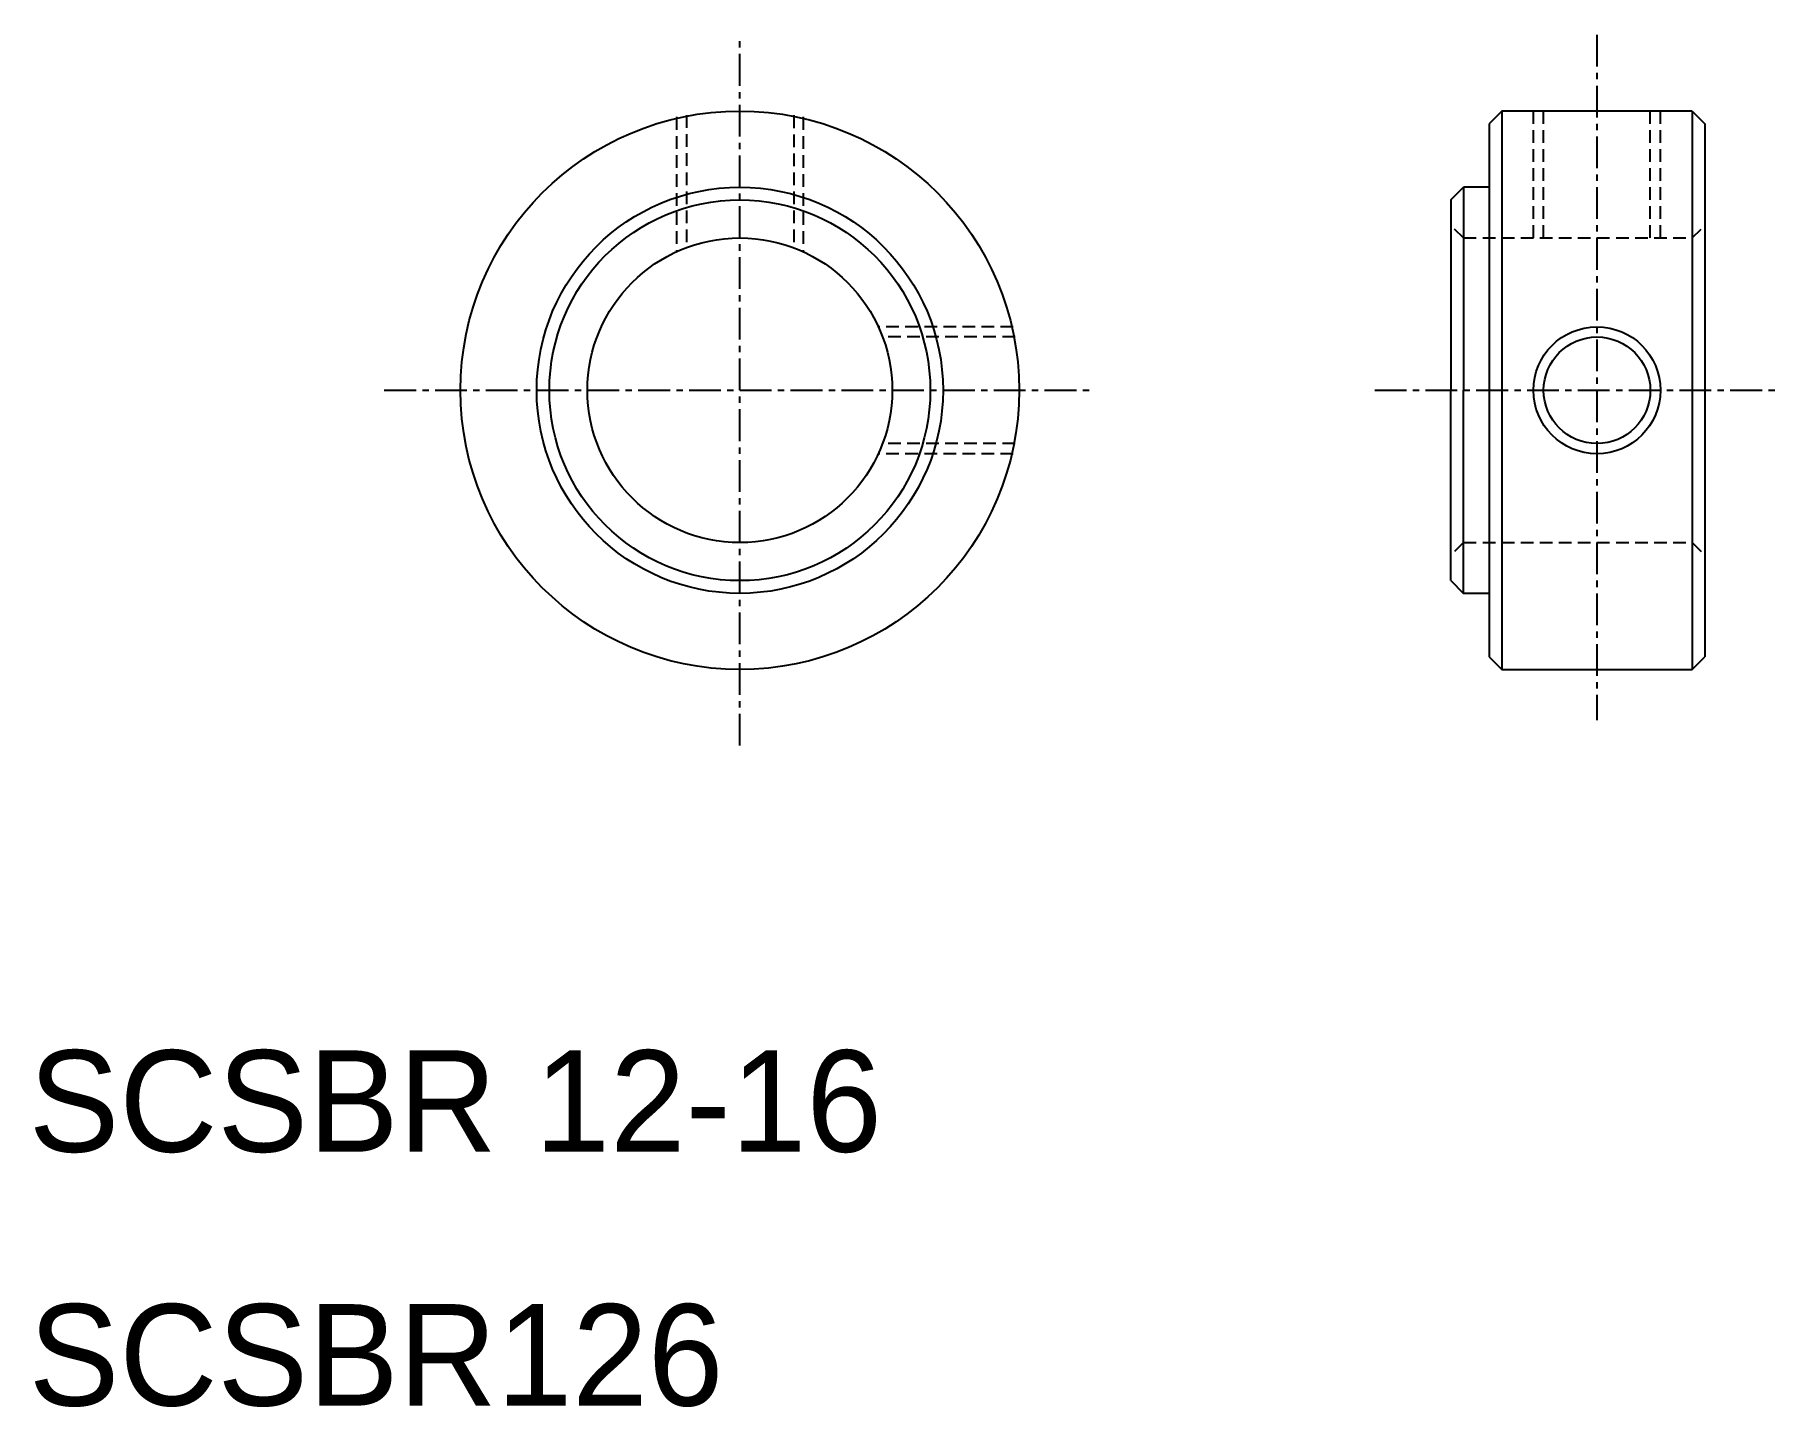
# Model space of a CAD drawing. Extents: x 10.2 to 79, y 9.9 to 64.
import ezdxf

# ---------------------------------------------------------------- set-up
doc = ezdxf.new("R2010")
doc.units = 0
doc.linetypes.add('CENTER', pattern=[2, 1.25, -0.25, 0.25, -0.25])
doc.linetypes.add('DASHED', pattern=[0.75, 0.5, -0.25])
doc.layers.get('0').update_dxf_attribs({"linetype": 'CONTINUOUS'})
doc.layers.add('CENTER', color=1, linetype='CENTER')

msp = doc.modelspace()

# ---------------------------------------------------------------- linework, layer by layer
at = {"color": 3, "linetype": 'DASHED'}
for p, q in [((35.5, 60.766), (35.5, 55.454)), ((35.9, 60.836), (35.9, 55.62)), ((40.125, 60.832), (40.125, 55.611)), ((40.5, 60.766), (40.5, 55.454)), ((69.25, 56), (69.25, 61)), ((69.65, 56), (69.65, 61)), ((73.85, 56), (73.85, 61)), ((74.25, 56), (74.25, 61)), ((66.5, 56), (66, 56.5)), ((75.5, 56), (76, 56.5)), ((66.5, 56), (75.5, 56)), ((48.766, 52.5), (43.454, 52.5)), ((48.836, 52.1), (43.62, 52.1)), ((48.766, 47.5), (43.454, 47.5)), ((48.836, 47.9), (43.62, 47.9)), ((66.5, 44), (66, 43.5)), ((66.5, 44), (75.5, 44)), ((75.5, 44), (76, 43.5))]:
    msp.add_line(p, q, dxfattribs=at)
at = {"color": 7, "linetype": 'CONTINUOUS'}
for p, q in [((68, 61), (67.5, 60.5)), ((75.5, 61), (68, 61)), ((68, 61), (68, 39)), ((75.5, 61), (76, 60.5)), ((75.5, 61), (75.5, 39)), ((67.5, 60.5), (67.5, 39.5)), ((76, 60.5), (76, 39.5)), ((66, 57.5), (66.5, 58)), ((66.5, 58), (66.5, 50)), ((67.5, 58), (66.5, 58)), ((66, 57.5), (66, 50)), ((66, 42.5), (66, 50)), ((66.5, 42), (66.5, 50)), ((66, 42.5), (66.5, 42)), ((67.5, 42), (66.5, 42)), ((67.5, 39.5), (68, 39)), ((75.5, 39), (76, 39.5)), ((68, 39), (75.5, 39))]:
    msp.add_line(p, q, dxfattribs=at)
for centre, radius in [((38, 50), 11), ((38, 50), 8), ((38, 50), 7.5), ((38, 50), 6), ((71.75, 50), 2.1)]:
    msp.add_circle(centre, radius, dxfattribs=at)
at = {"color": 3, "linetype": 'CONTINUOUS'}
msp.add_circle((71.75, 50), 2.5, dxfattribs=at)
at = {"layer": 'CENTER', "color": 1, "linetype": 'CENTER'}
for p, q in [((38, 36), (38, 64)), ((71.75, 64), (71.75, 37)), ((24, 50), (52, 50)), ((63, 50), (79, 50))]:
    msp.add_line(p, q, dxfattribs=at)

# ---------------------------------------------------------------- texts
at = {"color": 7, "linetype": 'CONTINUOUS'}
for s, p in [('SCSBR 12-16', (10, 20)), ('SCSBR126', (10, 10))]:
    msp.add_text(s, height=4, dxfattribs=at).set_placement(p)

doc.saveas('drawing.dxf')
